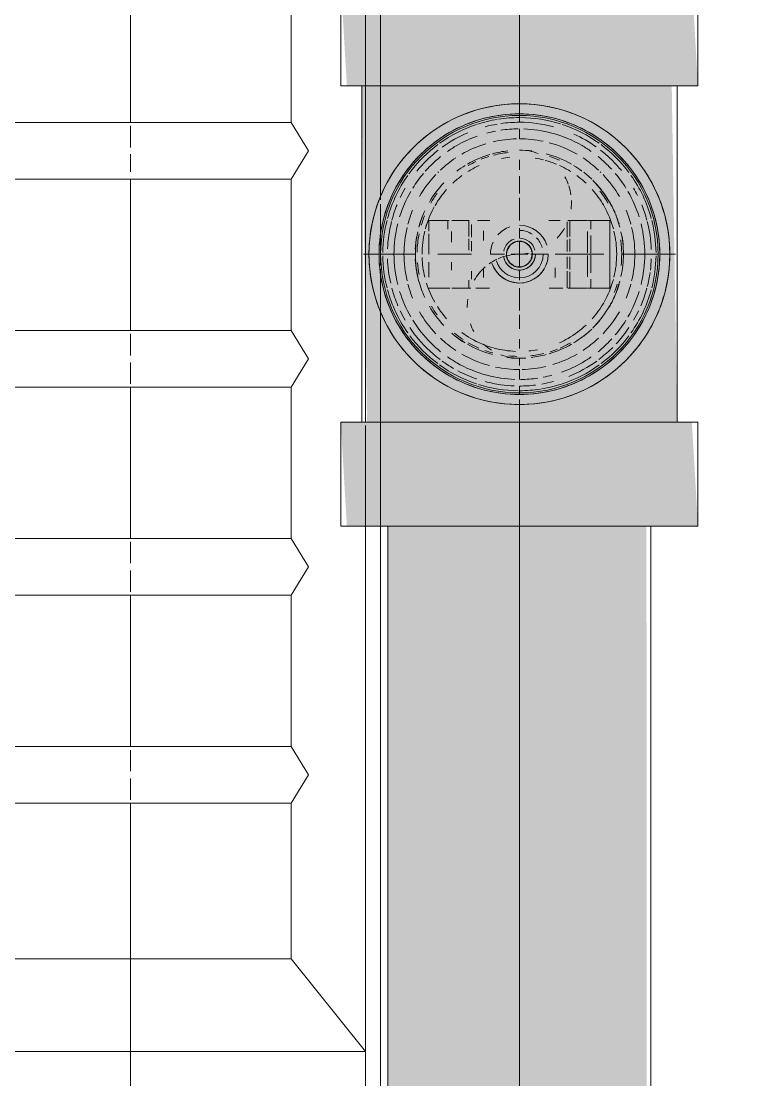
# Model space of a CAD drawing. Header units: millimetres. Extents: x -4000 to 187956, y -58990 to 162485.
# Drawn here: x 1170.1 to 1288.1, y 136317.7 to 136487.4 of the extents above; entities that cross this region are included whole.
import ezdxf

# ---------------------------------------------------------------- set-up
doc = ezdxf.new("R2010")
doc.units = ezdxf.units.MM
doc.linetypes.add('Dash 1_16_', pattern=[317.5, 158.75, -158.75])
for name, color, linetype, lineweight in [('A-FLOR', 192, 'Continuous', 13), ('A-FLOR-PATT', 8, 'Continuous', 13), ('F-SPRN', 3, 'Continuous', 9), ('P-PIPE', 3, 'Continuous', 9), ('P-PIPE-CNTR', 3, 'Continuous', 9), ('P-SANR-FIXT', 6, 'Continuous', 9)]:
    doc.layers.add(name, color=color, linetype=linetype, lineweight=lineweight)

# ---------------------------------------------------------------- blocks, each defined once
blk = doc.blocks.new('WCPan-SquattingPan-Vitra-ArkitektSeries-5952 - CMPX502N-V747-0_000')
at = {"layer": 'P-SANR-FIXT', "color": 252}
for p, q in [((-252.96, 212.38), (-252.96, -6.31)), ((-212.88, 38.12), (-212.88, 199.94)), ((-212.88, 34.16), (-212.88, 37.56)), ((-212.88, 29.59), (-212.88, 33)), ((-212.88, 4.77), (-212.88, 29.03)), ((-212.88, 0.8), (-212.88, 4.22)), ((-212.88, -3.77), (-212.88, -0.35)), ((-212.88, -28.59), (-212.88, -4.33)), ((-212.88, -32.57), (-212.88, -29.13)), ((-212.88, -37.13), (-212.88, -33.69)), ((-212.88, -61.94), (-212.88, -37.68)), ((-212.88, -65.93), (-212.88, -63.12)), ((-212.88, -70.5), (-212.88, -67.03)), ((-212.88, -95.3), (-212.88, -71.04))]:
    blk.add_line(p, q, dxfattribs=at)
at = {"layer": 'P-SANR-FIXT', "color": 250}
for p, q in [((-250.56, 212.38), (-250.56, 77.95)), ((-238.61, 63.05), (-250.56, 77.95)), ((-250.56, 77.95), (-250.56, -6.31)), ((-250.56, 77.95), (-129.51, 77.95)), ((-133.65, 63.05), (-238.61, 63.05)), ((-238.61, 63.05), (-238.61, 38.12)), ((-133, 38.12), (-238.61, 38.12)), ((-238.61, 29.03), (-132.67, 29.03)), ((-238.61, 29.03), (-238.61, 4.77)), ((-131.54, 4.77), (-238.61, 4.77)), ((-238.61, -4.33), (-131.02, -4.33)), ((-238.61, -4.33), (-238.61, -28.59)), ((-129.37, -28.59), (-238.61, -28.59)), ((-238.61, -37.68), (-128.66, -37.68)), ((-238.61, -37.68), (-238.61, -61.94)), ((-126.53, -61.94), (-238.61, -61.94)), ((-238.61, -71.04), (-125.64, -71.04)), ((-238.61, -71.04), (-238.61, -95.3))]:
    blk.add_line(p, q, dxfattribs=at)
at = {"layer": 'P-SANR-FIXT', "color": 13}
for p, q in [((-252.96, -6.31), (-252.96, -41.19)), ((-252.96, -58.65), (-252.96, -63.12)), ((-252.96, -63.15), (-252.96, -93.59))]:
    blk.add_line(p, q, dxfattribs=at)
at = {"layer": 'P-SANR-FIXT', "color": 16}
for p, q in [((-250.56, -6.31), (-250.56, -22.47)), ((-250.56, -22.97), (-250.56, -93.09))]:
    blk.add_line(p, q, dxfattribs=at)
at = {"layer": 'P-SANR-FIXT', "color": 242}
for p, q in [((-252.96, -41.33), (-252.96, -47.5)), ((-252.96, -51.76), (-252.96, -57.95))]:
    blk.add_line(p, q, dxfattribs=at)
at = {"layer": 'P-SANR-FIXT', "color": 1}
for p, q in [((-252.96, -48.08), (-252.96, -49.51)), ((-252.96, -50.42), (-252.96, -51.76))]:
    blk.add_line(p, q, dxfattribs=at)
at = {"layer": 'P-SANR-FIXT', "color": 250, "flags": 128}
for points in [[(-238.61, 38.12), (-241.4, 33.57), (-238.61, 29.03)], [(-238.61, 4.77), (-241.4, 0.22), (-238.61, -4.33)], [(-238.61, -28.59), (-241.4, -33.13), (-238.61, -37.68)], [(-238.61, -61.94), (-241.4, -66.49), (-238.61, -71.04)]]:
    blk.add_lwpolyline(points, dxfattribs=at)
blk = doc.blocks.new('CMF2_NHAXUONG_A_rvt-1-0_000')
at = {"layer": 'A-FLOR-PATT', "lineweight": 9}
h = blk.add_hatch(dxfattribs=at)
h.set_pattern_fill('FP_26', color=252, style=0, pattern_type=2)
h.set_pattern_definition([(270, (159525.1, 137899.7), (600, 4e-14), []), (0, (159525.1, 137899.7), (0, 600), [])])
h.paths.add_polyline_path([(153350, 499.64), (154799.88, 499.64), (154799.88, 5749.54), (153550, 5749.54), (153550, 4899.28), (153349.79, 4899.28), (153349.99, 751.94)])
h.paths.add_polyline_path([(160850.16, 499.64), (165000, 499.64), (165000, 999.28), (165499.79, 999.28), (165499.79, 1749.49), (160850.16, 1749.49), (160850.16, 751.94)])
h.paths.add_polyline_path([(161612.4, 692.63), (161106.49, 692.63), (161106.49, 1295.25), (161612.4, 1295.25), (161612.4, 751.94)])
h.paths.add_polyline_path([(162656.18, 692.63), (162150.27, 692.63), (162150.27, 1295.25), (162656.18, 1295.25), (162656.18, 751.94)])
h.paths.add_polyline_path([(164268.71, 692.63), (164268.71, 1295.25), (164774.62, 1295.25), (164774.62, 692.63)])
h.paths.add_polyline_path([(163221.93, 692.63), (163221.93, 1295.25), (163727.84, 1295.25), (163727.84, 692.63)])
h.paths.add_polyline_path([(153537.16, 761.69), (153537.16, 1267.6), (154139.79, 1267.6), (154139.79, 761.69), (153612.16, 761.69)])
h.paths.add_polyline_path([(153537.16, 1846.69), (153537.16, 2352.6), (154139.79, 2352.6), (154139.79, 1846.69), (153612.16, 1846.69)])
h.paths.add_polyline_path([(154139.79, 2871.7), (153537.16, 2871.7), (153537.16, 3377.61), (154139.79, 3377.61), (154139.79, 2942)])
h.paths.add_polyline_path([(162682.15, 3699.39), (165499.79, 3699.39), (165499.79, 4949.58), (162649.89, 4949.58), (162649.89, 3699.39)])
h.paths.add_polyline_path([(154139.79, 3896.7), (153537.16, 3896.7), (153537.16, 4402.61), (154139.79, 4402.04), (154139.79, 3964.03)])
h.paths.add_polyline_path([(163957.63, 4154.6), (163821.93, 4154.6), (163821.93, 4757.22), (164327.84, 4757.22), (164327.84, 4154.6), (164099.33, 4154.6)])
h.paths.add_polyline_path([(164771.93, 4154.6), (164771.93, 4757.22), (165277.84, 4757.22), (165277.84, 4154.6), (164949.66, 4154.6)])
h.paths.add_polyline_path([(153895.61, 4921.7), (153737.16, 4921.7), (153737.16, 5427.61), (154339.79, 5427.61), (154339.79, 4921.7), (154179.05, 4921.7)])
h.paths.add_polyline_path([(78549.79, 5349.52), (80774.79, 5349.52), (80774.79, 6362.02), (78549.79, 6362.02), (78549.79, 5424.09)])
h.paths.add_polyline_path([(80974.79, 5349.52), (82224.79, 5349.52), (82224.79, 7249.52), (80974.79, 7249.52), (80974.79, 5424.09)])
h.paths.add_polyline_path([(80587.16, 5565.67), (79984.54, 5565.67), (79984.54, 6071.58), (80587.16, 6071.58), (80587.16, 5716.1)])
h.paths.add_polyline_path([(81335.71, 5565.67), (81163.49, 5565.67), (81163.49, 6071.58), (81766.12, 6071.58), (81766.12, 5565.67), (81619.15, 5565.67)])
h.paths.add_polyline_path([(81163.49, 6528.17), (81163.49, 7034.08), (81766.12, 7034.08), (81766.12, 6528.17), (81619.15, 6528.17)])
h.paths.add_polyline_path([(556.14, 15799.64), (4199.78, 15799.64), (4199.78, 17049.64), (499.79, 17049.64), (499.79, 15799.64)])
h.paths.add_polyline_path([(1621.83, 15990.17), (1621.83, 16592.79), (2127.74, 16592.79), (2127.74, 15990.17), (1689.88, 15990.17)])
h.paths.add_polyline_path([(2681.91, 15990.17), (2546.83, 15990.17), (2546.83, 16592.79), (3052.74, 16592.79), (3052.74, 15990.17), (2823.63, 15990.17)])
h.paths.add_polyline_path([(3673.95, 15990.17), (3471.83, 15990.17), (3471.83, 16592.79), (3977.74, 16592.79), (3977.74, 15990.17), (3815.66, 15990.17)])
h.paths.add_polyline_path([(4199.78, 18499.58), (4199.78, 19749.58), (499.79, 19749.58), (499.79, 18499.58), (3957.38, 18499.58)])
h.paths.add_polyline_path([(2546.83, 18954.69), (2546.83, 19557.32), (3052.74, 19557.32), (3052.74, 18954.69), (2823.63, 18954.69)])
h.paths.add_polyline_path([(1973.32, 18954.69), (1621.83, 18954.69), (1621.83, 19557.32), (2127.74, 19557.32), (2127.74, 18954.69)])
h.paths.add_polyline_path([(1202.74, 18954.69), (696.83, 18954.69), (696.83, 19557.32), (1202.74, 19557.32), (1202.74, 19148.52)])
h.paths.add_polyline_path([(1689.88, 19949.58), (4199.78, 19949.58), (4199.78, 21199.58), (499.79, 21199.58), (499.79, 19949.58), (1123.01, 19949.58)])
h.paths.add_polyline_path([(696.83, 20137.56), (696.83, 20740.19), (1202.74, 20740.19), (1202.74, 20137.56), (839.57, 20137.56)])
h.paths.add_polyline_path([(3471.83, 20137.56), (3471.83, 20740.19), (3977.74, 20740.19), (3977.74, 20137.56), (3673.95, 20137.56)])
h.paths.add_polyline_path([(2127.74, 20137.56), (1621.83, 20137.56), (1621.83, 20740.19), (2127.74, 20740.19), (2127.74, 20170.56)])
h.paths.add_polyline_path([(3052.74, 20137.56), (2546.83, 20137.56), (2546.83, 20740.19), (3052.74, 20740.19), (3052.74, 20170.56)])
h.paths.add_polyline_path([(163249.04, 76099.64), (165500.21, 76099.64), (165500.21, 77349.64), (161850.21, 77349.64), (161850.21, 76099.64), (162682.15, 76099.64)])
h.paths.add_polyline_path([(1689.88, 76099.64), (4149.79, 76099.64), (4149.79, 77349.64), (499.79, 77349.64), (499.79, 76099.64), (1123.01, 76099.64)])
h.paths.add_polyline_path([(2590.58, 76552.26), (2590.58, 77154.88), (3096.49, 77154.88), (3096.49, 76552.26), (2681.91, 76552.26)])
h.paths.add_polyline_path([(1831.6, 76552.26), (1653.08, 76552.26), (1653.08, 77154.88), (2158.99, 77154.88), (2158.99, 76552.26), (1973.32, 76552.26)])
h.paths.add_polyline_path([(715.58, 76552.26), (715.58, 77154.88), (1221.49, 77154.88), (1221.49, 76552.26), (839.57, 76552.26)])
h.paths.add_polyline_path([(3815.66, 76552.26), (3528.08, 76552.26), (3528.08, 77154.88), (4033.99, 77154.88), (4033.99, 76552.26), (3957.38, 76552.26)])
h.paths.add_polyline_path([(163957.63, 76557.26), (163881.01, 76557.26), (163881.01, 77159.88), (164386.92, 77159.88), (164386.92, 76557.26), (164099.33, 76557.26)])
h.paths.add_polyline_path([(165091.39, 76557.26), (164797.26, 76557.26), (164797.26, 77159.88), (165303.17, 77159.88), (165303.17, 76557.26), (165233.11, 76557.26)])
h.paths.add_polyline_path([(162257, 76557.26), (162047.26, 76557.26), (162047.26, 77159.88), (162553.17, 77159.88), (162553.17, 76557.26), (162398.7, 76557.26)])
h.paths.add_polyline_path([(162968.51, 76557.26), (162968.51, 77159.88), (163474.42, 77159.88), (163474.42, 76557.26), (163107.31, 76557.26)])
h.paths.add_polyline_path([(499.79, 77549.64), (4149.79, 77549.64), (4149.79, 78799.69), (499.79, 78799.69), (499.79, 77842.41)])
h.paths.add_polyline_path([(165500.21, 77549.64), (165500.21, 78799.64), (161850.21, 78799.64), (161850.21, 77549.64), (164949.66, 77549.64)])
h.paths.add_polyline_path([(715.58, 77737.63), (715.58, 78340.25), (1221.49, 78340.25), (1221.49, 77737.63), (839.57, 77737.63)])
h.paths.add_polyline_path([(1653.08, 77737.63), (1653.08, 78340.25), (2158.99, 78340.25), (2158.99, 77737.63), (1689.88, 77737.63)])
h.paths.add_polyline_path([(2590.58, 77737.63), (2590.58, 78340.25), (3096.49, 78340.25), (3096.49, 77737.63), (2681.91, 77737.63)])
h.paths.add_polyline_path([(165233.11, 77742.62), (164778.51, 77742.62), (164778.51, 78345.25), (165284.42, 78345.25), (165284.42, 77742.62)])
h.paths.add_polyline_path([(162903.51, 77742.62), (162903.51, 78345.25), (163409.42, 78345.25), (163409.42, 77742.62), (162965.59, 77742.62)])
h.paths.add_polyline_path([(164346.92, 77742.62), (163841.01, 77742.62), (163841.01, 78345.25), (164346.92, 78345.25), (164346.92, 77842.41)])
h.paths.add_polyline_path([(161850.21, 80349.64), (165500.21, 80349.64), (165499.79, 81099.2), (165000, 81099.2), (165000, 81599.64), (161850.21, 81599.64), (161850.21, 80762.51)])
h.paths.add_polyline_path([(4149.79, 80349.64), (4149.79, 81599.55), (1000, 81599.55), (1000, 81099.2), (499.79, 81099.2), (500, 80350.4), (3957.38, 80349.68)])
h.paths.add_polyline_path([(163107.31, 80794.78), (162972.26, 80794.78), (162972.26, 81397.4), (163478.17, 81397.4), (163478.17, 80794.78), (163249.04, 80794.78)])
h.paths.add_polyline_path([(164398.17, 80794.78), (163892.26, 80794.78), (163892.26, 81397.4), (164398.17, 81397.4), (164398.17, 81054.52)])
h.paths.add_polyline_path([(162556.92, 80806.9), (162051.01, 80806.9), (162051.01, 81409.52), (162556.92, 81409.52), (162556.92, 80908.51)])
h.paths.add_polyline_path([(2965.35, 80820.03), (2515.58, 80820.03), (2515.58, 81422.65), (3021.49, 81422.65), (3021.49, 80820.03)])
h.paths.add_polyline_path([(1973.32, 80820.03), (1595.58, 80820.03), (1595.58, 81422.65), (2101.49, 81422.65), (2101.49, 80820.03)])
h.paths.add_polyline_path([(3448.08, 80820.03), (3448.08, 81422.65), (3953.99, 81422.65), (3953.99, 80820.03), (3532.22, 80820.03)])
h.paths.add_polyline_path([(85450, 134849.41), (87450, 134849.41), (87450, 135849.41), (85450, 135849.41), (85450, 135076.24)])
h.paths.add_polyline_path([(83319.78, 134849.41), (85250, 134849.41), (85250, 135849.41), (83250, 135849.41), (83250, 134849.41)])
h.paths.add_polyline_path([(85020.39, 135046.45), (84644.32, 135046.45), (84644.32, 135552.36), (85246.95, 135552.36), (85246.95, 135046.45)])
h.paths.add_polyline_path([(85862.19, 135048.95), (85862.19, 135554.86), (86464.82, 135554.86), (86464.82, 135048.95), (86154.14, 135048.95)])
h.paths.add_polyline_path([(11893.62, 135099.65), (12449.79, 135099.65), (12449.79, 140699.64), (11199.68, 140699.64), (11199.68, 135099.65), (11326.75, 135099.65)])
h.paths.add_polyline_path([(153549.79, 135099.75), (154799.68, 135099.75), (154799.68, 140699.64), (153549.79, 140699.64), (153549.79, 136244.28)])
h.paths.add_polyline_path([(11659.54, 135313.72), (11659.54, 135819.63), (12262.16, 135819.63), (12262.16, 135313.72), (11893.62, 135313.72)])
h.paths.add_polyline_path([(153895.61, 135313.72), (153742.07, 135313.72), (153742.07, 135819.63), (154344.69, 135819.63), (154344.69, 135313.72), (154037.33, 135313.72)])
h.paths.add_polyline_path([(163815.91, 135999.54), (165500.12, 135999.54), (165500.12, 137249.82), (162649.79, 137249.82), (162649.79, 135999.54)])
h.paths.add_polyline_path([(2823.63, 135999.54), (3349.79, 135999.54), (3349.79, 137249.81), (499.88, 137249.81), (499.88, 135999.54), (1689.88, 135999.54)])
h.paths.add_polyline_path([(1671.83, 136187.79), (1671.83, 136790.41), (2177.74, 136790.41), (2177.74, 136187.79), (1689.88, 136187.79)])
h.paths.add_polyline_path([(721.83, 136187.79), (721.83, 136790.41), (1227.74, 136790.41), (1227.74, 136187.79)])
h.paths.add_polyline_path([(164771.83, 136192.96), (164771.83, 136795.59), (165277.74, 136795.59), (165277.74, 136192.96), (164949.66, 136192.96)])
h.paths.add_polyline_path([(163821.83, 136192.96), (163821.83, 136795.59), (164327.74, 136795.59), (164327.74, 136192.96)])
h.paths.add_polyline_path([(12177.05, 136247.06), (11659.54, 136247.06), (11659.54, 136752.97), (12262.16, 136752.97), (12262.16, 136247.06)])
h.paths.add_polyline_path([(154037.33, 136247.06), (153742.07, 136247.06), (153742.07, 136752.97), (154344.69, 136752.97), (154344.69, 136247.06), (154179.05, 136247.06)])
h.paths.add_polyline_path([(12177.05, 137180.39), (11659.54, 137180.39), (11659.54, 137686.3), (12262.16, 137686.3), (12262.16, 137180.39)])
h.paths.add_polyline_path([(154179.05, 137180.39), (153742.07, 137180.39), (153742.07, 137686.3), (154344.69, 137686.3), (154344.69, 137180.39)])
h.paths.add_polyline_path([(12262.16, 138113.72), (11659.54, 138113.72), (11659.54, 138619.63), (12262.16, 138619.63), (12262.16, 138288.34)])
h.paths.add_polyline_path([(154344.69, 138113.72), (153742.07, 138113.72), (153742.07, 138619.63), (154344.69, 138619.63), (154344.69, 138142.34)])
h.paths.add_polyline_path([(12262.16, 139047.05), (11659.54, 139047.05), (11659.54, 139552.96), (12262.16, 139552.96), (12262.16, 139164.37)])
h.paths.add_polyline_path([(154179.05, 139047.05), (153742.07, 139047.05), (153742.07, 139552.96), (154344.69, 139552.96), (154344.69, 139047.05)])
h.paths.add_polyline_path([(165500.37, 139449.5), (165500.37, 140699.66), (161049.79, 140699.66), (161049.79, 139449.5), (164949.66, 139449.5)])
h.paths.add_polyline_path([(499.79, 139449.73), (4949.79, 139449.74), (4949.79, 139699.28), (4900, 139699.28), (4900, 140699.64), (1000, 140699.64), (1000, 140199.28), (499.79, 140199.28)])
h.paths.add_polyline_path([(161690.13, 139909.76), (161331.63, 139909.76), (161331.63, 140512.38), (161837.54, 140512.38), (161837.54, 139909.76), (161831.85, 139909.76)])
h.paths.add_polyline_path([(163390.76, 139909.76), (163287.88, 139909.76), (163287.88, 140512.38), (163793.79, 140512.38), (163793.79, 139909.76), (163532.48, 139909.76)])
h.paths.add_polyline_path([(162812.75, 139909.76), (162306.83, 139909.76), (162306.83, 140512.38), (162812.75, 140512.38), (162812.75, 140040.4)])
h.paths.add_polyline_path([(164777.52, 139909.76), (164271.61, 139909.76), (164271.61, 140512.38), (164777.52, 140512.38), (164777.52, 140040.4)])
h.paths.add_polyline_path([(1727.96, 139915.76), (1222.05, 139915.76), (1222.05, 140518.38), (1727.96, 140518.38), (1727.96, 140040.4)])
h.paths.add_polyline_path([(3181.83, 139915.76), (3181.83, 140518.38), (3687.74, 140518.38), (3687.74, 139915.76), (3248.79, 139915.76)])
h.paths.add_polyline_path([(2398.48, 139915.76), (2171.83, 139915.76), (2171.83, 140518.38), (2677.74, 140518.38), (2677.74, 139915.76), (2540.2, 139915.76)])
h.paths.add_polyline_path([(4171.83, 139915.76), (4171.83, 140518.38), (4677.74, 140518.38), (4677.74, 139915.76), (4240.82, 139915.76)])
h.paths.add_polyline_path([(12262.16, 139980.38), (11659.54, 139980.38), (11659.54, 140486.29), (12262.16, 140486.29), (12262.16, 140040.4)])
h.paths.add_polyline_path([(154344.69, 139980.38), (153742.07, 139980.38), (153742.07, 140486.29), (154344.69, 140486.29), (154344.69, 140040.4)])
at = {"layer": 'A-FLOR', "color": 56, "lineweight": 15}
for p, q in [((1227.74, 136493.76), (1227.74, 136463.32)), ((1227.74, 136463.29), (1227.74, 136458.82)), ((1227.74, 136441.35), (1227.74, 136406.48))]:
    blk.add_line(p, q, dxfattribs=at)
at = {"layer": 'A-FLOR', "color": 23, "lineweight": 15}
for p, q in [((1227.74, 136463.32), (1227.74, 136493.76)), ((1227.74, 136458.82), (1227.74, 136463.29)), ((1227.74, 136451.93), (1227.74, 136453.3)), ((1227.74, 136445.61), (1227.74, 136447.67)), ((1227.74, 136406.48), (1227.74, 136441.35))]:
    blk.add_line(p, q, dxfattribs=at)
at = {"layer": 'A-FLOR', "color": 22, "lineweight": 15}
for p, q in [((1227.74, 136458.12), (1227.74, 136451.93)), ((1227.74, 136451.93), (1227.74, 136450.58)), ((1227.74, 136449.68), (1227.74, 136448.25)), ((1227.74, 136447.67), (1227.74, 136441.5))]:
    blk.add_line(p, q, dxfattribs=at)
at = {"layer": 'A-FLOR', "color": 25, "lineweight": 15}
for p, q in [((1227.74, 136453.3), (1227.74, 136458.12)), ((1227.74, 136441.5), (1227.74, 136445.61))]:
    blk.add_line(p, q, dxfattribs=at)
at = {"layer": 'A-FLOR', "color": 240, "lineweight": 15}
for p, q in [((1227.74, 136450.58), (1227.74, 136451.93)), ((1227.74, 136448.25), (1227.74, 136449.68))]:
    blk.add_line(p, q, dxfattribs=at)
at = {"layer": 'A-FLOR', "color": 94, "lineweight": 15}
blk.add_line((1227.74, 136406.48), (1227.74, 136187.79), dxfattribs=at)
at = {"layer": 'A-FLOR', "color": 81, "lineweight": 15}
blk.add_line((1227.74, 136187.79), (1227.74, 136406.48), dxfattribs=at)
at = {"layer": 'P-SANR-FIXT', "color": 250, "lineweight": 9, "rotation": 180}
blk.add_blockref('WCPan-SquattingPan-Vitra-ArkitektSeries-5952 - CMPX502N-V747-0_000', (974.79, 136400.17), dxfattribs=at)
blk = doc.blocks.new('Sprinkler_Up - DN20-V182-0_000')
at = {"layer": 'F-SPRN', "transparency": 33554534}
for points in [[(13.52, 0), (22.24, 0), (17.99, 13.07), (6.87, 21.15), (-6.87, 21.15), (-17.99, 13.07), (-22.24, 0), (-3.89, 0.74), (-1.73, 2.89), (-1.16, 3.47), (-0.58, 4.05), (0.58, 4.05), (1.16, 3.47), (1.73, 2.89), (4.63, 0)], [(0, -16.67), (4.31, -16.1), (11.79, -11.79), (16.1, -4.31), (16.1, 4.31), (9.94, 13.2), (8.33, 14.44), (0, 16.67), (-4.31, 16.1), (-11.79, 11.79), (-16.1, 4.31), (-16.1, -4.31), (-11.79, -11.79), (-8.33, -14.44)], [(0, -15.6), (7.8, -13.51), (13.51, -7.8), (15.07, -4.04), (14.72, 4.87), (13.51, 7.8), (7.8, 13.51), (0, 15.6), (-8.21, 13.2), (-11.03, 11.03), (-15.07, 4.04), (-15.07, -4.04), (-11.03, -11.03), (-7.8, -13.51)], [(-10.9, -5.48), (-10.9, 5.4), (-14.51, 5.4), (-14.51, -5.48)], [(-7.66, -5.48), (-7.66, 5.4), (-10.9, 5.4), (-10.9, -5.48)], [(0, -5.48), (0, 5.4), (-7.66, 5.4), (-7.66, -5.48)], [(7.66, -5.48), (7.66, 5.4), (0, 5.4), (0, -5.48)], [(10.9, -5.48), (10.9, 5.4), (7.66, 5.4), (7.66, -5.48)], [(14.51, -5.48), (14.51, 5.4), (10.9, 5.4), (10.9, -5.48)], [(0, 0), (5.71, 0), (2.85, 4.94), (-2.85, 4.94), (-5.71, 0)], [(0, 0), (4.63, 0), (0, 4.63), (-4.63, 0)], [(-1.34, 0), (1.82, 0), (0, 2.56)], [(0, -21.15), (6.87, -21.15), (17.99, -13.07), (22.24, 0), (3.89, -0.74), (1.73, -2.89), (1.16, -3.47), (0.58, -4.05), (-0.58, -4.05), (-1.16, -3.47), (-1.73, -2.89), (-4.63, 0), (-22.24, 0), (-17.99, -13.07), (-6.87, -21.15)], [(2.85, -4.94), (5.71, 0), (-5.71, 0), (-2.85, -4.94)], [(0, -4.63), (4.63, 0), (-4.63, 0)], [(0, -2.56), (1.34, 0), (-1.82, 0)]]:
    blk.add_hatch(color=1, dxfattribs=at).paths.add_polyline_path(points)
at = {"layer": 'F-SPRN', "color": 1}
for p, q in [((-11.46, 5.4), (-14.51, 5.4)), ((-14.51, 5.4), (-11.26, 5.4)), ((-14.51, 5.4), (-14.51, 3.68)), ((-11.46, 5.4), (-11.46, 4.02)), ((-10.82, 5.4), (-8.03, 5.4)), ((-8.08, 5.4), (-10.82, 5.4)), ((-8.08, 5.4), (-8.08, 2.85)), ((-6.7, 5.4), (-4.74, 5.4)), ((4.74, 5.4), (6.52, 5.4)), ((7.66, 5.2), (7.66, 2.73)), ((7.66, 5.2), (7.66, 2.73)), ((7.74, 5.4), (10.82, 5.4)), ((10.82, 5.4), (8.08, 5.4)), ((8.08, 5.4), (8.08, 2.85)), ((10.9, 5.4), (14.51, 5.4)), ((14.51, 5.4), (11.46, 5.4)), ((11.46, 5.4), (11.46, 4.02)), ((14.51, 5.4), (14.51, -5.48)), ((-10.9, 1.94), (-10.9, 3.61)), ((-7.66, 4.78), (-7.66, 2.73)), ((-7.66, 4.78), (-7.66, 2.73)), ((-5.75, 3.75), (-5.75, 2.2)), ((10.9, 3.61), (10.9, 0.2)), ((-14.51, 3.25), (-14.51, 0)), ((-8.08, 2.46), (-8.08, 0.66)), ((-7.66, 2.09), (-7.66, 0.47)), ((-7.66, 2.09), (-7.66, 0.47)), ((-0.55, 2), (-0.63, 1.98)), ((-0.47, 2.02), (-0.55, 2)), ((-0.23, 2.06), (-0.31, 2.05)), ((-0.14, 2.07), (-0.23, 2.06)), ((-0.06, 2.08), (-0.14, 2.07)), ((0.02, 2.08), (-0.06, 2.08)), ((0.11, 2.07), (0.02, 2.08)), ((1.12, 1.75), (1.05, 1.79)), ((1.19, 1.7), (1.12, 1.75)), ((1.26, 1.65), (1.19, 1.7)), ((7.66, 2.28), (7.66, 0.45)), ((7.66, 2.28), (7.66, 0.45)), ((8.08, 2.46), (8.08, 0.42)), ((11.46, 3.01), (11.46, 0.16)), ((-2.07, 0.13), (-2.08, 0.04)), ((-2.08, 0.04), (-2.08, 0)), ((-2.08, 0), (-2.08, -0.08)), ((2.08, 0), (2.08, 0.08)), ((2.08, -0.04), (2.08, 0)), ((-14.51, -1.31), (-14.51, -3.68)), ((-10.9, -2.56), (-10.9, -1.31)), ((-2.06, -0.25), (-2.05, -0.33)), ((1.78, -1.07), (1.82, -1)), ((1.9, -0.85), (1.93, -0.77)), ((2.07, -0.13), (2.08, -0.04)), ((7.66, -0.45), (7.66, -2.28)), ((7.66, -0.45), (7.66, -2.28)), ((8.08, -0.42), (8.08, -2.46)), ((10.9, -0.2), (10.9, -3.61)), ((11.46, -0.16), (11.46, -3.01)), ((-7.66, -2.73), (-7.66, -3.99)), ((-7.66, -2.73), (-7.66, -3.99)), ((-5.75, -2.33), (-5.75, -3.75)), ((-0.11, -2.07), (-0.02, -2.08)), ((-0.02, -2.08), (0.06, -2.08)), ((5.75, -2.2), (5.75, -3.75)), ((7.66, -2.73), (7.66, -5.41)), ((7.66, -2.73), (7.66, -5.41)), ((8.08, -2.85), (8.08, -5.48)), ((-8.08, -4.19), (-8.08, -5.48)), ((11.46, -4.02), (11.46, -5.48)), ((-11.13, -5.48), (-14.51, -5.48)), ((-14.51, -5.48), (-11.46, -5.48)), ((-10.81, -5.48), (-8.08, -5.48)), ((-7.77, -5.48), (-10.81, -5.48)), ((-6.96, -5.48), (-5.75, -5.48)), ((-4.8, -5.48), (-6.96, -5.48)), ((6.96, -5.48), (4.8, -5.48)), ((5.75, -5.48), (6.96, -5.48)), ((10.81, -5.48), (7.74, -5.48)), ((8.08, -5.48), (10.81, -5.48)), ((14.51, -5.48), (10.9, -5.48)), ((11.46, -5.48), (14.51, -5.48))]:
    blk.add_line(p, q, dxfattribs=at)
at = {"layer": 'F-SPRN', "color": 1, "flags": 128}
for points in [[(-1.01, 1.81), (-1.08, 1.77), (-1.15, 1.73), (-1.22, 1.68), (-1.29, 1.63), (-1.35, 1.58), (-1.41, 1.52)], [(-0.79, 1.92), (-0.86, 1.89), (-0.94, 1.85), (-1.01, 1.81)], [(-0.63, 1.98), (-0.71, 1.95), (-0.79, 1.92)], [(-0.31, 2.05), (-0.39, 2.04), (-0.47, 2.02)], [(0.27, 2.06), (0.19, 2.07), (0.11, 2.07)], [(0.9, 1.87), (0.83, 1.9), (0.75, 1.94), (0.67, 1.96), (0.6, 1.99), (0.52, 2.01), (0.43, 2.03), (0.35, 2.05), (0.27, 2.06)], [(1.05, 1.79), (0.98, 1.83), (0.9, 1.87)], [(-1.69, 1.21), (-1.74, 1.14), (-1.78, 1.07), (-1.82, 1), (-1.86, 0.93), (-1.9, 0.85), (-1.93, 0.77), (-1.96, 0.7), (-1.98, 0.62), (-2.01, 0.54), (-2.03, 0.46), (-2.04, 0.38), (-2.06, 0.29), (-2.07, 0.21), (-2.07, 0.13)], [(-1.59, 1.34), (-1.64, 1.28), (-1.69, 1.21)], [(-1.41, 1.52), (-1.47, 1.46), (-1.53, 1.4), (-1.59, 1.34)], [(1.88, 0.88), (1.84, 0.96), (1.8, 1.03), (1.76, 1.1), (1.71, 1.17), (1.67, 1.24), (1.62, 1.31), (1.56, 1.37), (1.51, 1.43), (1.45, 1.49), (1.39, 1.55), (1.32, 1.6), (1.26, 1.65)], [(1.94, 0.73), (1.91, 0.81), (1.88, 0.88)], [(2.08, 0.08), (2.07, 0.17), (2.06, 0.25), (2.05, 0.33), (2.04, 0.41), (2.02, 0.49), (2, 0.57), (1.97, 0.65), (1.94, 0.73)], [(-2.08, -0.08), (-2.07, -0.17), (-2.06, -0.25)], [(-2.05, -0.33), (-2.04, -0.41), (-2.02, -0.49), (-2, -0.57), (-1.97, -0.65), (-1.94, -0.73), (-1.91, -0.81), (-1.88, -0.88), (-1.84, -0.96), (-1.8, -1.03), (-1.76, -1.1), (-1.71, -1.17), (-1.67, -1.24), (-1.62, -1.31), (-1.56, -1.37), (-1.51, -1.43), (-1.45, -1.49), (-1.39, -1.55), (-1.32, -1.6), (-1.26, -1.65), (-1.19, -1.7), (-1.12, -1.75)], [(0.94, -1.85), (1.01, -1.81), (1.08, -1.77), (1.15, -1.73), (1.22, -1.68), (1.29, -1.63), (1.35, -1.58), (1.41, -1.52), (1.47, -1.46), (1.53, -1.4), (1.59, -1.34), (1.64, -1.28), (1.69, -1.21)], [(1.69, -1.21), (1.74, -1.14), (1.78, -1.07)], [(1.82, -1), (1.86, -0.93), (1.9, -0.85)], [(1.93, -0.77), (1.96, -0.7), (1.98, -0.62)], [(1.98, -0.62), (2.01, -0.54), (2.03, -0.46)], [(2.03, -0.46), (2.04, -0.38), (2.06, -0.29)], [(2.06, -0.29), (2.07, -0.21), (2.07, -0.13)], [(-1.12, -1.75), (-1.05, -1.79), (-0.98, -1.83), (-0.9, -1.87), (-0.83, -1.9), (-0.75, -1.94), (-0.67, -1.96), (-0.6, -1.99), (-0.52, -2.01), (-0.43, -2.03), (-0.35, -2.05), (-0.27, -2.06), (-0.19, -2.07), (-0.11, -2.07)], [(0.06, -2.08), (0.14, -2.07), (0.23, -2.06), (0.31, -2.05), (0.39, -2.04), (0.47, -2.02), (0.55, -2), (0.63, -1.98), (0.71, -1.95), (0.79, -1.92), (0.86, -1.89), (0.94, -1.85)]]:
    blk.add_lwpolyline(points, dxfattribs=at)
at = {"layer": 'F-SPRN', "color": 1}
for radius, start, end in [(22.24, 360, 180), (21.9, 108.2621, 125.7507), (21.9, 99.348, 107.901), (21.9, 90.145, 98.8503), (21.9, 72.5583, 89.4624), (21.9, 54.2493, 71.7379), (21.9, 126.6942, 142.518), (21.9, 36.7299, 53.3058), (16.67, 106.5995, 120), (16.67, 106.5995, 120), (16.67, 96.4143, 105), (16.67, 96.4143, 105), (15.6, 95.5762, 100.6843), (15.6, 95.5762, 100.6843), (16.67, 83.0684, 90), (16.67, 83.0684, 90), (15.6, 75.573, 80.5892), (15.6, 75.573, 80.5892), (16.67, 60, 75), (16.67, 60, 75), (16.67, 121.4181, 126.9869), (16.67, 121.4181, 126.9869), (15.6, 114.4363, 119.9813), (15.6, 114.4363, 119.9813), (15.6, 67.5614, 74.5481), (15.6, 67.5614, 74.5481), (15.6, 60.0187, 65.5637), (15.6, 60.0187, 65.5637), (16.67, 53.0131, 58.5819), (16.67, 53.0131, 58.5819), (21.9, 144.7698, 164.8151), (21.9, 142.518, 144), (15.6, 126.205, 133.2078), (15.6, 126.205, 133.2078), (15.6, 120, 121.8808), (15.6, 120, 121.8808), (15.6, 58.1192, 60), (15.6, 58.1192, 60), (15.6, 46.7922, 53.795), (15.6, 46.7922, 53.795), (21.9, 15.1849, 35.2302), (16.67, 136.7213, 149.931), (16.67, 136.7213, 149.931), (15.6, 138.4214, 150), (15.6, 138.4214, 150), (15.6, 30, 41.5786), (15.6, 30, 41.5786), (16.67, 30, 43.2787), (16.67, 30, 43.2787), (16.67, 155.3879, 164.9693), (16.67, 155.3879, 164.9693), (15.6, 150.9409, 165), (15.6, 150.9409, 156.3845), (15.6, 15, 29.5646), (15.6, 15, 29.5646), (16.67, 27.3928, 30), (16.67, 27.3928, 30), (16.67, 15, 24.6121), (16.67, 15, 24.6121), (21.9, 165.6773, 179.2615), (15.6, 159.6139, 165), (21.9, 0.7385, 14.3227), (16.67, 167.6802, 180), (16.67, 167.6802, 180), (15.6, 166.4265, 180), (15.6, 166.4265, 180), (4.63, 109.0192, 138.2703), (4.63, 109.0192, 138.2703), (4.63, 17.9592, 90), (4.63, 17.9592, 90), (3.81, 57.0577, 90), (15.6, 360, 13.6618), (15.6, 0, 13.6618), (16.67, 360, 12.3198), (16.67, 0, 12.3198), (4.63, 155.7832, 180), (4.63, 155.7832, 180), (2.56, 109.0192, 168.8278), (2.56, 109.0192, 168.8278), (2.04, 109.0192, 180), (2.56, 14.5599, 90), (2.56, 14.5599, 90), (2.04, 10.4703, 90), (3.81, 16.1605, 43.8358), (22.24, 180, 360), (21.9, 180.7385, 194.3227), (16.67, 180, 192.3198), (16.67, 180, 192.3198), (15.6, 181.9082, 193.6618), (15.6, 181.9082, 193.6618), (4.63, 197.9592, 0), (4.63, 197.9592, 270), (3.81, 196.1605, 270), (2.56, 191.1677, 360), (2.56, 191.1677, 270), (2.04, 190.4703, 0), (4.63, 270, 360), (3.81, 270, 360), (2.56, 270, 0), (15.6, 346.3382, 360), (15.6, 346.3382, 360), (16.67, 347.6802, 360), (16.67, 347.6802, 360), (21.9, 345.6773, 359.2615), (16.67, 195.0307, 204.6121), (16.67, 195.0307, 204.6121), (15.6, 197.3339, 209.5646), (15.6, 197.3339, 209.5646), (15.6, 330.4354, 345), (15.6, 330.4354, 345), (16.67, 335.3879, 345), (16.67, 335.3879, 345), (21.9, 195.1849, 215.2302), (21.9, 324.7698, 344.8151), (16.67, 210.069, 223.2787), (16.67, 210.069, 223.2787), (15.6, 212.5472, 221.5786), (15.6, 212.5472, 221.5786), (15.6, 318.4214, 330), (15.6, 318.4214, 330), (16.67, 316.7213, 330), (16.67, 316.7213, 330), (16.67, 330, 332.6072), (16.67, 330, 332.6072), (15.6, 300, 313.2078), (15.6, 300, 313.2078), (21.9, 216.7299, 233.3058), (16.67, 229.4249, 238.5819), (16.67, 229.4249, 238.5819), (15.6, 233.795, 240), (15.6, 233.795, 240), (15.6, 240.0187, 254.5481), (15.6, 240.0187, 254.5481), (15.6, 294.4363, 299.9813), (15.6, 294.4363, 299.9813), (16.67, 301.4181, 310.5751), (16.67, 301.4181, 310.5751), (21.9, 306.6942, 323.2701), (16.67, 240, 255), (16.67, 240, 255), (15.6, 255, 267.64), (15.6, 255, 267.64), (16.67, 286.5995, 300), (16.67, 286.5995, 300), (16.67, 263.0684, 270), (16.67, 263.0684, 270), (15.6, 275.5762, 280.6843), (15.6, 275.5762, 280.6843), (16.67, 276.4143, 285), (16.67, 276.4143, 285), (21.9, 234.2493, 251.7379), (21.9, 288.2621, 305.7507), (21.9, 252.5583, 269.4624), (21.9, 270.145, 278.8503), (21.9, 279.348, 287.901)]:
    blk.add_arc((0, 0), radius, start, end, dxfattribs=at)
blk = doc.blocks.new('Steel_Transition_Threaded_HoaPhat - Standard-V186-0_000')
at = {"layer": 'P-PIPE', "lineweight": 13, "transparency": 33554534}
h = blk.add_hatch(color=1, dxfattribs=at)
h.paths.add_polyline_path([(1250, 136427.59), (1255.83, 136428.35), (1264.73, 136433.27), (1265.91, 136434.18), (1269.49, 136438.84), (1271.73, 136444.26), (1272.5, 136450.09), (1271.73, 136455.91), (1269.49, 136461.34), (1264.73, 136466.91), (1261.25, 136469.57), (1255.83, 136471.82), (1250, 136472.59), (1244.18, 136471.82), (1238.75, 136469.57), (1232.01, 136463.29), (1230.52, 136461.34), (1228.27, 136455.91), (1227.5, 136450.09), (1228.27, 136444.26), (1230.52, 136438.84), (1234.09, 136434.18), (1238.75, 136430.6), (1244.18, 136428.35)])
h.paths.add_polyline_path([(1250, 136429.99), (1244.8, 136430.67), (1239.95, 136432.68), (1235.79, 136435.87), (1232.59, 136440.04), (1230.59, 136444.89), (1229.9, 136450.09), (1230.59, 136455.29), (1235.01, 136463.29), (1235.79, 136464.3), (1239.95, 136467.49), (1244.8, 136469.5), (1250, 136470.19), (1255.2, 136469.5), (1260.05, 136467.49), (1264.73, 136463.63), (1267.41, 136460.14), (1269.42, 136455.29), (1270.1, 136450.09), (1269.42, 136444.89), (1264.73, 136436.54), (1264.21, 136435.87), (1260.05, 136432.68), (1255.2, 136430.67)])
for points in [[(1250, 136429.99), (1250, 136433.69), (1241.8, 136435.88), (1235.8, 136441.89), (1233.6, 136450.09), (1235.8, 136458.29), (1241.8, 136464.29), (1250, 136466.49), (1250, 136470.19), (1244.8, 136469.5), (1239.95, 136467.49), (1235.01, 136463.29), (1232.59, 136460.14), (1230.59, 136455.29), (1229.9, 136450.09), (1230.59, 136444.89), (1232.59, 136440.04), (1235.79, 136435.87), (1239.95, 136432.68), (1244.8, 136430.67)], [(1250, 136429.99), (1255.2, 136430.67), (1260.05, 136432.68), (1264.73, 136436.54), (1267.41, 136440.04), (1269.42, 136444.89), (1270.1, 136450.09), (1269.42, 136455.29), (1264.73, 136463.63), (1264.21, 136464.3), (1260.05, 136467.49), (1255.2, 136469.5), (1250, 136470.19), (1250, 136466.49), (1258.2, 136464.29), (1264.2, 136458.29), (1266.4, 136450.09), (1264.2, 136441.89), (1258.2, 136435.88), (1250, 136433.69)], [(1250, 136431.59), (1254.79, 136432.22), (1259.25, 136434.07), (1264.73, 136439.15), (1266.02, 136440.84), (1267.87, 136445.3), (1268.5, 136450.09), (1267.87, 136454.88), (1264.73, 136461.03), (1262.93, 136463.29), (1259.25, 136466.11), (1254.79, 136467.96), (1250, 136468.59), (1245.21, 136467.96), (1240.75, 136466.11), (1236.92, 136463.17), (1233.98, 136459.34), (1232.13, 136454.88), (1231.5, 136450.09), (1232.13, 136445.3), (1233.98, 136440.84), (1236.92, 136437.01), (1240.75, 136434.07), (1245.21, 136432.22)]]:
    blk.add_hatch(color=1, dxfattribs=at).paths.add_polyline_path(points)
at = {"layer": 'P-PIPE', "color": 20, "lineweight": 13}
for radius, start, end in [(22.5, 90, 270), (22.5, 105, 120), (22.5, 90, 105), (22.5, 75, 90), (22.5, 270, 90), (22.5, 60, 75), (20.1, 90.5246, 98.5089), (20.1, 75.0607, 87.9279), (22.5, 120, 135), (20.1, 109.6859, 120), (20.1, 100.9975, 105), (18.5, 91.4353, 103.2046), (18.5, 91.4353, 103.2046), (18.5, 78.0986, 90), (18.5, 78.0986, 90), (20.1, 60, 75), (22.5, 45, 60), (20.1, 120, 125.0043), (18.5, 106.819, 120), (18.5, 106.819, 120), (18.5, 60, 75), (18.5, 60, 75), (20.1, 54.9957, 60), (22.5, 135, 150), (20.1, 128.8856, 135), (18.5, 123.4976, 133.2041), (18.5, 123.4976, 133.2041), (16.4, 107.4657, 111.9681), (16.4, 96.2132, 104.6042), (16.4, 66.9681, 72.9388), (18.5, 46.7959, 56.5024), (18.5, 46.7959, 56.5024), (20.1, 45, 51.1144), (22.5, 30, 45), (20.1, 135, 138.6435), (18.5, 134.3867, 135), (18.5, 134.3867, 135), (16.4, 115.1607, 120), (18.5, 45, 45.6133), (18.5, 45, 45.6133), (20.1, 42.595, 45), (20.1, 139.8677, 148.1553), (18.5, 136.4297, 150), (18.5, 136.4297, 150), (18.5, 30, 43.5703), (18.5, 30, 43.5703), (20.1, 31.8447, 40.1323), (22.5, 150, 165), (20.1, 150, 162.7449), (16.4, 30, 38.0319), (20.1, 17.2551, 30), (22.5, 15, 30), (16.4, 143.5463, 150), (18.5, 157.6232, 165), (18.5, 157.6232, 165), (18.5, 15, 22.3768), (18.5, 15, 22.3768), (22.5, 165, 180), (20.1, 166.0499, 180), (16.4, 158.0319, 163.506), (20.1, 0, 13.9501), (22.5, 0, 15), (18.5, 166.5939, 193.4061), (18.5, 166.5939, 180), (16.4, 168.5467, 178.9063), (18.5, 346.5939, 13.4061), (18.5, 0, 13.4061), (16.4, 0, 8.0319), (22.5, 180, 195), (20.1, 180, 193.9501), (18.5, 180, 193.4061), (16.4, 353.5463, 0), (18.5, 346.5939, 0), (20.1, 346.0499, 0), (22.5, 345, 0), (16.4, 184.8393, 191.4533), (18.5, 195, 202.3768), (18.5, 195, 202.3768), (16.4, 338.0319, 342.8691), (18.5, 337.6232, 345), (18.5, 337.6232, 345), (22.5, 195, 210), (20.1, 197.2551, 210), (20.1, 330, 342.7449), (22.5, 330, 345), (16.4, 210.6635, 216.4537), (18.5, 210, 223.5703), (18.5, 210, 223.5703), (18.5, 316.4297, 330), (18.5, 316.4297, 330), (22.5, 210, 225), (20.1, 211.8447, 225), (20.1, 319.8677, 328.1553), (22.5, 315, 330), (18.5, 226.7959, 236.5024), (18.5, 226.7959, 236.5024), (16.4, 230.4733, 236.6389), (18.5, 303.4976, 313.2041), (18.5, 303.4976, 313.2041), (20.1, 315, 317.405), (20.1, 225, 231.1144), (16.4, 240, 246.5955), (16.4, 250.3629, 255), (16.4, 287.4657, 291.9681), (16.4, 293.4045, 300), (20.1, 308.8856, 315), (22.5, 225, 240), (20.1, 234.9957, 240), (18.5, 240, 255), (18.5, 240, 255), (16.4, 264.1652, 268.506), (16.4, 276.2132, 283.9063), (18.5, 286.819, 300), (18.5, 286.819, 300), (20.1, 300, 305.0043), (22.5, 300, 315), (20.1, 240, 255), (18.5, 258.0986, 270), (18.5, 258.0986, 270), (18.5, 271.4353, 283.2046), (18.5, 271.4353, 283.2046), (20.1, 289.6859, 300), (22.5, 240, 255), (20.1, 255.0607, 267.9279), (20.1, 270.5246, 278.5089), (20.1, 280.9975, 285), (22.5, 285, 300), (22.5, 255, 270), (22.5, 270, 285)]:
    blk.add_arc((1250, 136450.09), radius, start, end, dxfattribs=at)

msp = doc.modelspace()

# ---------------------------------------------------------------- block references
at = {"lineweight": 5}
msp.add_blockref('CMF2_NHAXUONG_A_rvt-1-0_000', (0, 0), dxfattribs=at)

# ---------------------------------------------------------------- next in the draw order: hatches: boundary and pattern name
at = {"layer": 'P-PIPE', "transparency": 33554534}
for points in [[(1229.76, 136477.1), (1250, 136477.1), (1250, 136493.76), (1221.37, 136493.76), (1222.35, 136477.1), (1225.21, 136477.1)], [(1278.63, 136477.1), (1277.65, 136493.76), (1250, 136493.76), (1250, 136477.1), (1277.65, 136477.1)], [(1248.37, 136423.14), (1250, 136423.14), (1250, 136428.94), (1240.84, 136431.29), (1233.95, 136436.76), (1231.73, 136439.43), (1229.21, 136446.2), (1229.21, 136453.97), (1233.94, 136463.41), (1237.72, 136467.01), (1244.29, 136470.17), (1250, 136471.24), (1250, 136477.1), (1224.72, 136477.1), (1225.58, 136423.14), (1246.73, 136423.14)], [(1264.73, 136423.14), (1275.28, 136423.14), (1274.42, 136477.1), (1250, 136477.1), (1250, 136471.24), (1259.17, 136468.89), (1266.06, 136463.41), (1268.27, 136460.74), (1270.79, 136453.97), (1270.79, 136446.2), (1266.06, 136436.76), (1262.28, 136433.16), (1255.71, 136430), (1250, 136428.94), (1250, 136423.14), (1262.64, 136423.14)], [(1250, 136425.98), (1256.24, 136426.8), (1264.73, 136431.25), (1267.05, 136433.04), (1270.88, 136438.03), (1273.29, 136443.85), (1274.11, 136450.09), (1273.29, 136456.33), (1270.88, 136462.14), (1264.73, 136468.92), (1262.06, 136470.97), (1256.24, 136473.38), (1250, 136474.2), (1243.76, 136473.38), (1237.95, 136470.97), (1232.95, 136467.14), (1229.12, 136462.14), (1226.71, 136456.33), (1225.89, 136450.09), (1226.71, 136443.85), (1229.12, 136438.03), (1232.95, 136433.04), (1237.95, 136429.21), (1243.85, 136426.79)], [(1241.65, 136435.62), (1242.77, 136437.56), (1241.65, 136441.74), (1242.77, 136445.91), (1245.83, 136448.97), (1257.23, 136454.26), (1258.35, 136458.44), (1256.71, 136463.29), (1255.91, 136464.34), (1250, 136466.79), (1241.65, 136464.55), (1235.54, 136458.44), (1233.3, 136450.09), (1235.54, 136441.74), (1238.19, 136438.28)], [(1250, 136433.39), (1258.35, 136435.62), (1261.81, 136438.28), (1266.13, 136445.76), (1266.13, 136454.41), (1260, 136463.29), (1258.35, 136464.55), (1250, 136466.79), (1245.68, 136466.22), (1238.19, 136461.9), (1233.87, 136454.41), (1233.87, 136445.76), (1238.19, 136438.28), (1241.65, 136435.62)], [(1229.76, 136406.48), (1250, 136406.48), (1250, 136423.14), (1221.37, 136423.14), (1222.35, 136406.48), (1225.21, 136406.48)], [(1278.63, 136406.48), (1277.65, 136423.14), (1250, 136423.14), (1250, 136406.48), (1277.65, 136406.48)], [(1250, 134371.66), (1250, 136406.48), (1228.92, 136406.48), (1229.64, 134371.66), (1244.55, 134371.66)], [(1250, 134371.66), (1271.08, 134371.66), (1270.37, 136406.48), (1250, 136406.48), (1250, 134492.23)]]:
    msp.add_hatch(color=1, dxfattribs=at).paths.add_polyline_path(points)

# ---------------------------------------------------------------- next in the draw order: linework, layer by layer
at = {"layer": 'P-PIPE', "color": 20, "lineweight": 13}
for p, q in [((1221.37, 136493.76), (1221.37, 136477.1)), ((1278.63, 136477.1), (1278.63, 136493.76)), ((1221.37, 136477.1), (1222.35, 136477.1)), ((1221.37, 136477.1), (1250, 136477.1)), ((1222.35, 136477.1), (1224.6, 136477.1)), ((1224.72, 136477.1), (1224.72, 136423.14)), ((1225.58, 136477.1), (1224.72, 136477.1)), ((1225.58, 136477.1), (1224.72, 136477.1)), ((1225.52, 136477.1), (1229.76, 136477.1)), ((1234.61, 136477.1), (1225.58, 136477.1)), ((1228.11, 136477.1), (1225.58, 136477.1)), ((1232.13, 136477.1), (1228.11, 136477.1)), ((1229.76, 136477.1), (1234.67, 136477.1)), ((1237.36, 136477.1), (1232.13, 136477.1)), ((1241.88, 136477.1), (1235.58, 136477.1)), ((1235.69, 136477.1), (1241.91, 136477.1)), ((1242.56, 136477.1), (1237.36, 136477.1)), ((1243.44, 136477.1), (1250, 136477.1)), ((1250, 136477.1), (1243.46, 136477.1)), ((1250, 136477.1), (1243.46, 136477.1)), ((1250, 136477.1), (1256.56, 136477.1)), ((1250, 136477.1), (1278.63, 136477.1)), ((1256.54, 136477.1), (1250, 136477.1)), ((1256.54, 136477.1), (1250, 136477.1)), ((1262.64, 136477.1), (1257.45, 136477.1)), ((1258.1, 136477.1), (1264.76, 136477.1)), ((1264.43, 136477.1), (1258.13, 136477.1)), ((1264.43, 136477.1), (1262.64, 136477.1)), ((1267.88, 136477.1), (1264.85, 136477.1)), ((1265.34, 136477.1), (1274.48, 136477.1)), ((1275.28, 136477.1), (1265.39, 136477.1)), ((1271.89, 136477.1), (1267.88, 136477.1)), ((1274.42, 136477.1), (1271.89, 136477.1)), ((1275.28, 136477.1), (1274.42, 136477.1)), ((1275.28, 136423.14), (1275.28, 136477.1)), ((1275.41, 136477.1), (1277.65, 136477.1)), ((1277.65, 136477.1), (1278.63, 136477.1)), ((1221.37, 136423.14), (1221.37, 136406.48)), ((1222.35, 136423.14), (1221.37, 136423.14)), ((1250, 136423.14), (1221.37, 136423.14)), ((1224.6, 136423.14), (1222.35, 136423.14)), ((1224.72, 136423.14), (1228.11, 136423.14)), ((1224.72, 136423.14), (1225.58, 136423.14)), ((1234.67, 136423.14), (1225.52, 136423.14)), ((1225.58, 136423.14), (1228.11, 136423.14)), ((1228.11, 136423.14), (1234.61, 136423.14)), ((1228.11, 136423.14), (1232.13, 136423.14)), ((1232.13, 136423.14), (1237.36, 136423.14)), ((1235.58, 136423.14), (1241.88, 136423.14)), ((1241.91, 136423.14), (1235.69, 136423.14)), ((1237.36, 136423.14), (1242.56, 136423.14)), ((1250, 136423.14), (1243.44, 136423.14)), ((1243.46, 136423.14), (1250, 136423.14)), ((1243.46, 136423.14), (1250, 136423.14)), ((1256.56, 136423.14), (1250, 136423.14)), ((1278.63, 136423.14), (1250, 136423.14)), ((1250, 136423.14), (1256.54, 136423.14)), ((1250, 136423.14), (1256.54, 136423.14)), ((1257.45, 136423.14), (1262.64, 136423.14)), ((1264.76, 136423.14), (1258.1, 136423.14)), ((1258.13, 136423.14), (1264.43, 136423.14)), ((1262.64, 136423.14), (1264.43, 136423.14)), ((1264.85, 136423.14), (1267.88, 136423.14)), ((1274.48, 136423.14), (1265.34, 136423.14)), ((1265.39, 136423.14), (1274.42, 136423.14)), ((1267.88, 136423.14), (1271.89, 136423.14)), ((1271.89, 136423.14), (1274.42, 136423.14)), ((1274.42, 136423.14), (1275.28, 136423.14)), ((1274.42, 136423.14), (1275.28, 136423.14)), ((1277.65, 136423.14), (1275.41, 136423.14)), ((1278.63, 136423.14), (1277.65, 136423.14)), ((1278.63, 136406.48), (1278.63, 136423.14)), ((1221.37, 136406.48), (1222.35, 136406.48)), ((1221.37, 136406.48), (1250, 136406.48)), ((1222.35, 136406.48), (1225.21, 136406.48)), ((1225.21, 136406.48), (1228.81, 136406.48)), ((1228.92, 136406.48), (1228.92, 134371.66)), ((1229.64, 136406.48), (1228.92, 136406.48)), ((1235.09, 136406.48), (1229.72, 136406.48)), ((1229.76, 136406.48), (1235.04, 136406.48)), ((1264.37, 136406.48), (1235.63, 136406.48)), ((1235.69, 136406.48), (1242.59, 136406.48)), ((1242.59, 136406.48), (1250, 136406.48)), ((1250, 136406.48), (1264.76, 136406.48)), ((1250, 136406.48), (1278.63, 136406.48)), ((1270.28, 136406.48), (1264.75, 136406.48)), ((1264.96, 136406.48), (1270.24, 136406.48)), ((1271.08, 136406.48), (1270.37, 136406.48)), ((1271.08, 134371.66), (1271.08, 136406.48)), ((1271.2, 136406.48), (1274.79, 136406.48)), ((1274.79, 136406.48), (1277.65, 136406.48)), ((1277.65, 136406.48), (1278.63, 136406.48))]:
    msp.add_line(p, q, dxfattribs=at)
for radius, start, end in [(24.11, 90, 270), (24.11, 90, 105), (24.11, 75, 90), (24.11, 270, 90), (24.11, 105, 120), (24.11, 60, 75), (24.11, 120, 135), (21.15, 99.731, 105), (21.15, 90, 98.0211), (21.15, 75, 90), (24.11, 45, 60), (21.15, 113.0211, 125.8689), (21.15, 54.4236, 65.5764), (24.11, 135, 150), (21.15, 128.0211, 141.0043), (21.15, 45.7878, 51.9789), (24.11, 30, 45), (21.15, 45, 45.7878), (21.15, 39.3488, 45), (24.11, 150, 165), (24.11, 15, 30), (21.15, 150, 154.6013), (21.15, 26.4435, 30), (21.15, 158.0211, 165), (21.15, 15, 21.9789), (24.11, 165, 180), (21.15, 165.7378, 177.7452), (21.15, 2.0242, 14.2622), (24.11, 0, 15), (24.11, 180, 195), (24.11, 345, 0), (21.15, 182.0242, 192.7707), (21.15, 353.0708, 357.9758), (21.15, 345.7378, 351.9789), (21.15, 195, 203.0211), (21.15, 336.9789, 345), (24.11, 195, 210), (24.11, 330, 345), (21.15, 205.3987, 210), (21.15, 330, 334.6013), (24.11, 210, 225), (21.15, 213.8363, 218.0211), (21.15, 321.9789, 326.1637), (24.11, 315, 330), (21.15, 218.1596, 233.0211), (21.15, 317.2293, 321.8404), (21.15, 306.9789, 314.2122), (21.15, 314.2122, 315), (24.11, 225, 240), (21.15, 234.1311, 240), (21.15, 291.9789, 305.8689), (24.11, 300, 315), (21.15, 242.2293, 251.1321), (21.15, 255, 261.9292), (21.15, 279.731, 285), (24.11, 240, 255), (21.15, 261.9789, 267.7707), (21.15, 270, 276.9789), (24.11, 285, 300), (24.11, 255, 255.2105), (24.11, 255.2105, 270), (24.11, 270, 284.7895), (24.11, 284.7895, 285)]:
    msp.add_arc((1250, 136450.09), radius, start, end, dxfattribs=at)
at = {"layer": 'P-PIPE', "color": 1}
for centre, radius, start, end in [((1250, 136458.44), 8.35, 69.0027, 79.2369), ((1250, 136458.44), 8.35, 20.1285, 29.0413), ((1250, 136450.09), 16.7, 46.0317, 51.8726), ((1250, 136450.09), 16.7, 39.3092, 45.2846), ((1250, 136458.44), 8.35, 8.0385, 17.9918), ((1250, 136450.09), 16.7, 32.3031, 39.2955), ((1250, 136458.44), 8.35, 352.2824, 1.6717), ((1250, 136450.09), 16.7, 23.314, 31.0974), ((1250, 136450.09), 16.7, 157.579, 164.2722), ((1250, 136450.09), 16.7, 16.9375, 22.421), ((1250, 136458.44), 8.35, 316.3183, 330), ((1250, 136450.09), 16.7, 170.1108, 177.203), ((1250, 136450.09), 16.7, 4.3093, 9.8892), ((1250, 136441.74), 8.35, 100.6842, 114.0387), ((1250, 136441.74), 8.35, 90, 100.6842), ((1250, 136458.44), 8.35, 270, 280.6842), ((1250, 136450.09), 16.7, 182.797, 189.8892), ((1250, 136441.74), 8.35, 131.0366, 150), ((1250, 136441.74), 8.35, 115.6806, 125.5287), ((1250, 136450.09), 16.7, 190.2154, 195.2487), ((1250, 136450.09), 16.7, 337.2636, 343.0625), ((1250, 136450.09), 16.7, 328.9026, 336.686), ((1250, 136441.74), 8.35, 172.0327, 181.5407), ((1250, 136441.74), 8.35, 199.9004, 209.0413), ((1250, 136450.09), 16.7, 308.1274, 313.9683), ((1250, 136450.09), 16.7, 314.7154, 320.6908), ((1250, 136450.09), 16.7, 231.8726, 237.203), ((1250, 136441.74), 8.35, 226.6998, 237.8461), ((1250, 136441.74), 8.35, 249.0027, 259.2369), ((1250, 136450.09), 16.7, 264.6626, 273.5288)]:
    msp.add_arc(centre, radius, start, end, dxfattribs=at)
at = {"layer": 'P-PIPE-CNTR', "color": 20, "lineweight": 13}
for p, q in [((1250, 136493.76), (1250, 136474.2)), ((1250, 136474.2), (1250, 136472.59)), ((1250, 136472.59), (1250, 136471.24)), ((1250, 136470.19), (1250, 136468.59)), ((1250, 136465.19), (1250, 136463.6)), ((1250, 136462.57), (1250, 136459.81)), ((1250, 136459.1), (1250, 136456.55)), ((1250, 136454.27), (1250, 136452.65)), ((1250, 136452.14), (1250, 136450.09)), ((1250, 136450.09), (1250, 136448.03)), ((1250, 136447.53), (1250, 136445.91)), ((1250, 136444.61), (1250, 136441.08)), ((1250, 136440.36), (1250, 136438.11)), ((1250, 136436.48), (1250, 136434.98)), ((1250, 136433.39), (1250, 136432.22)), ((1250, 136431.59), (1250, 136429.99)), ((1250, 136428.93), (1250, 136427.62)), ((1250, 136425.98), (1250, 136406.48))]:
    msp.add_line(p, q, dxfattribs=at)
at = {"layer": 'P-PIPE-CNTR', "color": 1, "linetype": 'Dash 1_16_'}
for p, q in [((1250, 136472.59), (1250, 136475.09)), ((1250, 136471.24), (1250, 136472.59)), ((1250, 136468.59), (1250, 136470.19)), ((1250, 136463.6), (1250, 136465.19)), ((1250, 136459.81), (1250, 136462.57)), ((1250, 136455.49), (1250, 136459.1)), ((1250, 136452.65), (1250, 136454.27)), ((1250, 136450.09), (1250, 136452.14)), ((1225, 136450.09), (1227.5, 136450.09)), ((1227.76, 136450.09), (1231.5, 136450.09)), ((1231.5, 136450.09), (1233.3, 136450.09)), ((1236.92, 136450.09), (1240.4, 136450.09)), ((1240.43, 136450.09), (1242.35, 136450.09)), ((1245.38, 136450.09), (1247.61, 136450.09)), ((1248.66, 136450.09), (1250, 136450.09)), ((1250, 136448.03), (1250, 136450.09)), ((1250, 136450.09), (1251.34, 136450.09)), ((1251.82, 136450.09), (1254.63, 136450.09)), ((1255.71, 136450.09), (1263.52, 136450.09)), ((1266.4, 136450.09), (1268.5, 136450.09)), ((1268.5, 136450.09), (1272.24, 136450.09)), ((1272.5, 136450.09), (1275, 136450.09)), ((1250, 136445.91), (1250, 136447.53)), ((1250, 136441.08), (1250, 136444.61)), ((1250, 136438.11), (1250, 136440.36)), ((1250, 136434.98), (1250, 136436.48)), ((1250, 136432.22), (1250, 136433.42)), ((1250, 136429.99), (1250, 136431.59)), ((1250, 136427.59), (1250, 136428.93)), ((1250, 136425.09), (1250, 136426.79)), ((1250, 134371.66), (1250, 136406.48)), ((1250, 134371.66), (1250, 136406.48))]:
    msp.add_line(p, q, dxfattribs=at)

# ---------------------------------------------------------------- next in the draw order: block references
at = {"layer": 'F-SPRN', "color": 1}
msp.add_blockref('Sprinkler_Up - DN20-V182-0_000', (1250, 136450.09), dxfattribs=at)
at = {"layer": 'P-PIPE', "color": 20, "lineweight": 13}
msp.add_blockref('Steel_Transition_Threaded_HoaPhat - Standard-V186-0_000', (0, 0), dxfattribs=at)

doc.saveas('drawing.dxf')
